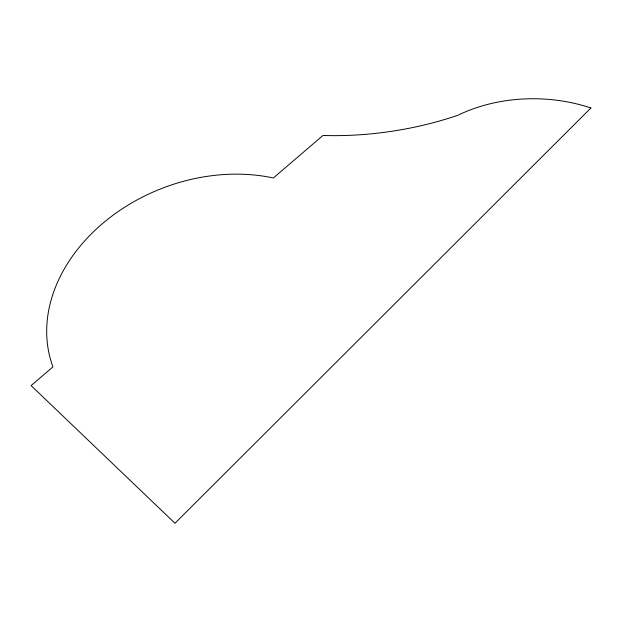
<?xml version="1.0" encoding="UTF-8"?>
<svg xmlns="http://www.w3.org/2000/svg" width="622" height="622" viewBox="0 0 622 622"><rect width="100%" height="100%" fill="white"/><g stroke="black" fill="none" stroke-linecap="round" stroke-linejoin="round"><path stroke-width="0.93" d="M590.9 107.995L174.976 523.257L31.1 385.586L52.924 366.879A166.206 128.637 -21.2 0 1 102.008 224.013A166.206 128.637 -21.2 0 1 273.369 177.978L322.973 135.464A233.025 138.053 -8.9 0 0 457.808 115.303A135.853 97.879 1.2 0 1 590.9 107.995"/></g></svg>
